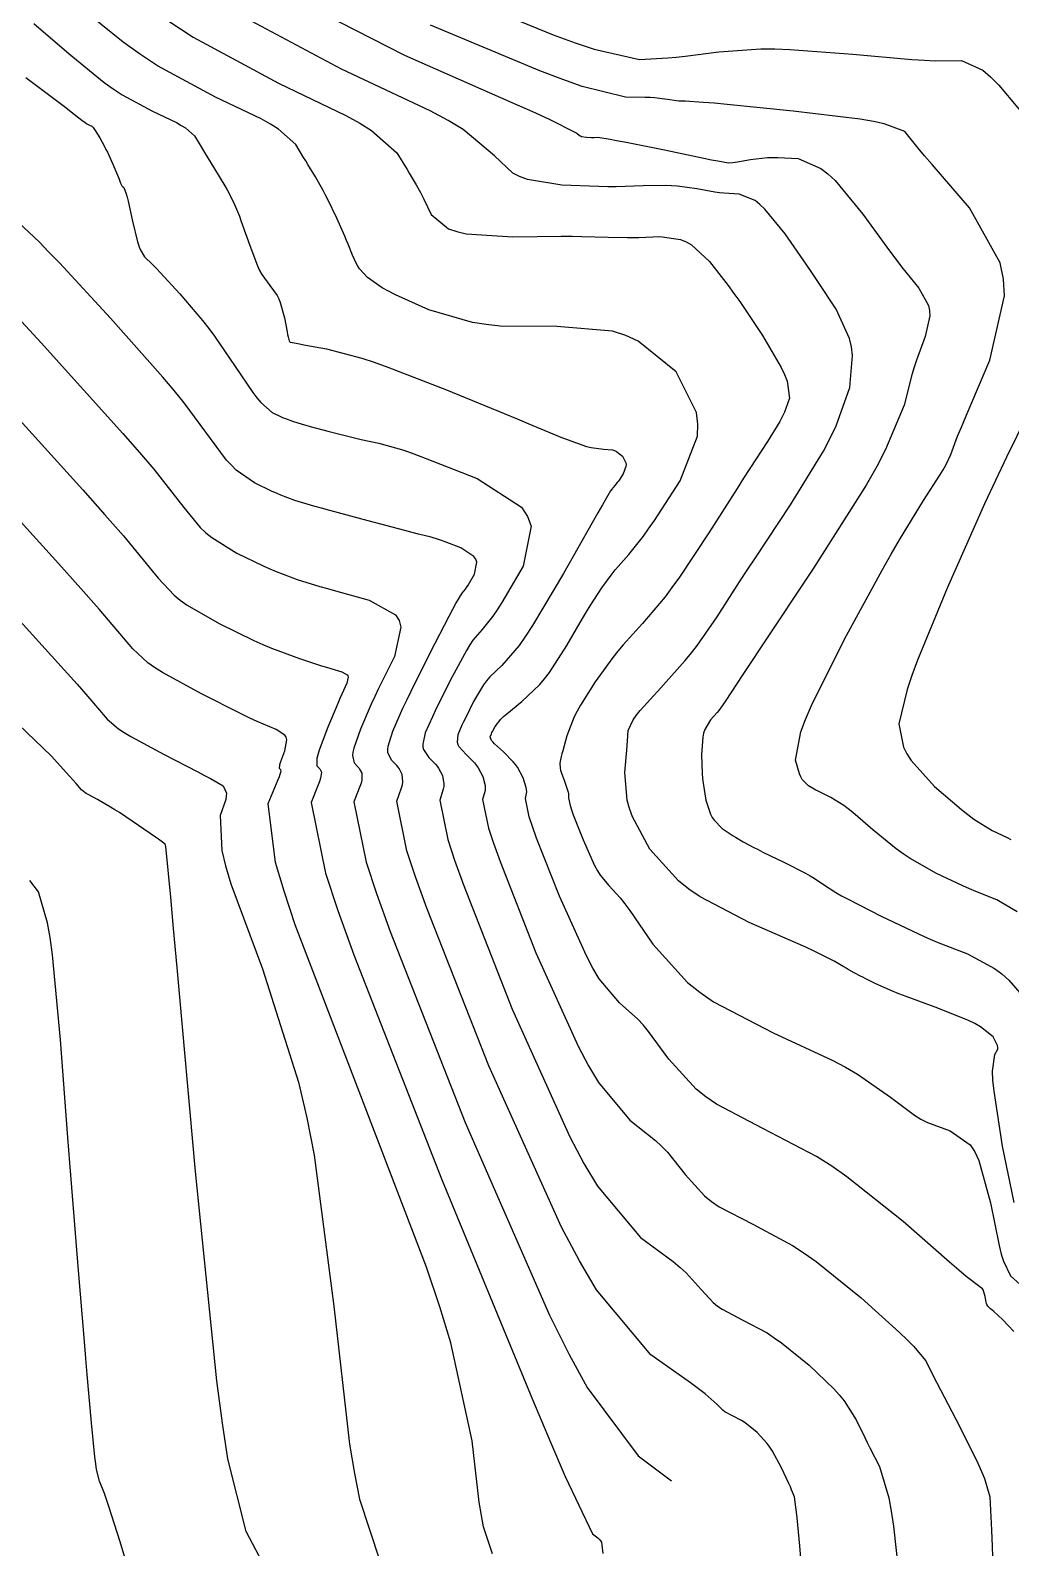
# Model space of a CAD drawing. Header units: metres. Extents: x 837475 to 838479, y 1189012 to 1191015.
# Drawn here: x 837918.74 to 837948.67, y 1189037.68 to 1189084.03 of the extents above; entities that cross this region are included whole.
import ezdxf

# ---------------------------------------------------------------- set-up
doc = ezdxf.new("R2010")
doc.units = ezdxf.units.M
doc.header["$LTSCALE"] = 0.3
doc.layers.add('COTAS 10', color=1, linetype='Continuous')
doc.layers.add('COTAS INT', color=252, linetype='Continuous')

msp = doc.modelspace()

# ---------------------------------------------------------------- linework, layer by layer
at = {"layer": 'COTAS 10'}
for points, elevation in [([(837948.78, 1189048.23), (837948.42, 1189049.947), (837948.167, 1189051.628), (837948.133, 1189051.96), (837948.116, 1189052.234), (837948.186, 1189052.743), (837948.284, 1189052.907), (837948.284, 1189052.963), (837948.273, 1189053.024), (837948.138, 1189053.284), (837947.75, 1189053.596), (837947.58, 1189053.69), (837947.383, 1189053.787), (837946.446, 1189054.164), (837945.479, 1189054.52), (837945.262, 1189054.603), (837945.068, 1189054.68), (837944.554, 1189054.906), (837944.229, 1189055.068), (837944.154, 1189055.106), (837944.086, 1189055.141), (837943.896, 1189055.24), (837943.712, 1189055.342), (837943.648, 1189055.379), (837943.578, 1189055.42), (837943.279, 1189055.597), (837942.676, 1189055.9), (837942.416, 1189056.021), (837942.114, 1189056.156), (837940.686, 1189056.777), (837939.19, 1189057.561), (837938.846, 1189057.799), (837938.533, 1189058.047), (837937.655, 1189059.019), (837937.124, 1189060.006), (837937.029, 1189060.263), (837936.957, 1189060.513), (837936.888, 1189061.36), (837936.951, 1189062.046), (837936.964, 1189062.194), (837936.973, 1189062.325), (837936.989, 1189062.648), (837937.144, 1189062.973), (837937.241, 1189063.105), (837937.362, 1189063.256), (837937.994, 1189063.95), (837938.736, 1189064.778), (837938.925, 1189065.012), (837939.108, 1189065.248), (837939.713, 1189066.119), (837940.396, 1189067.182), (837940.629, 1189067.539), (837940.881, 1189067.923), (837941.949, 1189069.538), (837942.953, 1189071.177), (837943.164, 1189071.577), (837943.347, 1189071.954), (837943.766, 1189073.119), (837943.843, 1189074.102), (837943.809, 1189074.363), (837943.752, 1189074.62), (837943.346, 1189075.51), (837942.766, 1189076.387), (837942.599, 1189076.635), (837942.428, 1189076.885), (837941.788, 1189077.811), (837941.171, 1189078.57), (837941.015, 1189078.716), (837940.866, 1189078.833), (837940.382, 1189079.025), (837939.916, 1189079.055), (837939.779, 1189079.071), (837939.637, 1189079.09), (837939.093, 1189079.188), (837938.494, 1189079.274), (837938.318, 1189079.286), (837938.137, 1189079.293), (837937.446, 1189079.278), (837936.629, 1189079.253), (837936.368, 1189079.253), (837936.092, 1189079.257), (837934.971, 1189079.298), (837933.914, 1189079.476), (837933.679, 1189079.565), (837933.468, 1189079.672), (837932.914, 1189080.203), (837931.958, 1189081.001), (837931.494, 1189081.276), (837930.944, 1189081.574), (837928.237, 1189082.844), (837924.874, 1189084.638)], 1690), ([(837942.362, 1189036.209), (837942.233, 1189037.742), (837942.153, 1189038.596), (837942.135, 1189038.77), (837942.117, 1189038.918), (837942.068, 1189039.229), (837941.984, 1189039.449), (837941.945, 1189039.539), (837941.899, 1189039.642), (837941.679, 1189040.121), (837941.404, 1189040.628), (837941.323, 1189040.749), (837941.241, 1189040.863), (837940.93, 1189041.202), (837940.618, 1189041.454), (837940.536, 1189041.512), (837940.456, 1189041.564), (837940.181, 1189041.711), (837939.949, 1189041.832), (837939.896, 1189041.869), (837939.848, 1189041.907), (837939.712, 1189042.056), (837939.339, 1189042.385), (837939.14, 1189042.537), (837938.9, 1189042.715), (837937.688, 1189043.576), (837936.028, 1189045.557), (837935.505, 1189046.441), (837934.954, 1189047.471), (837932.735, 1189052.399), (837930.845, 1189057.216), (837930.502, 1189058.175), (837930.237, 1189058.971), (837929.928, 1189060.49), (837930.075, 1189060.895), (837930.097, 1189060.987), (837930.111, 1189061.071), (837930.093, 1189061.304), (837929.998, 1189061.478), (837929.964, 1189061.526), (837929.927, 1189061.572), (837929.762, 1189061.736), (837929.655, 1189061.97), (837929.653, 1189062.061), (837929.664, 1189062.164), (837929.805, 1189062.627), (837930.116, 1189063.324), (837930.234, 1189063.574), (837930.367, 1189063.848), (837930.96, 1189065.041), (837931.523, 1189066.139), (837931.637, 1189066.353), (837931.732, 1189066.528), (837931.921, 1189066.836), (837932.022, 1189066.957), (837932.06, 1189067.014), (837932.104, 1189067.083), (837932.3, 1189067.416), (837932.374, 1189067.783), (837932.34, 1189067.873), (837932.283, 1189067.958), (837931.878, 1189068.22), (837931.4, 1189068.41), (837931.295, 1189068.448), (837931.203, 1189068.481), (837930.973, 1189068.548), (837930.586, 1189068.641), (837930.396, 1189068.69), (837930.169, 1189068.749), (837929.049, 1189069.046), (837927.88, 1189069.363), (837927.623, 1189069.435), (837927.395, 1189069.499), (837926.812, 1189069.673), (837926.384, 1189069.833), (837926.253, 1189069.889), (837926.117, 1189069.949), (837925.583, 1189070.209), (837925.026, 1189070.601), (837924.876, 1189070.745), (837924.728, 1189070.904), (837923.434, 1189072.655), (837923.126, 1189073.03), (837922.778, 1189073.442), (837921.185, 1189075.237), (837919.623, 1189076.925), (837919.295, 1189077.269), (837919.013, 1189077.56), (837918.372, 1189078.164)], 1680), ([(837925.816, 1189037.252), (837925.328, 1189038.17), (837924.77, 1189040.394), (837924.604, 1189041.484), (837924.433, 1189042.779), (837923.777, 1189049.171), (837923.22, 1189055.399), (837923.112, 1189056.592), (837923.024, 1189057.553), (837922.874, 1189059.104), (837922.86, 1189059.142), (837922.858, 1189059.15), (837922.856, 1189059.157), (837922.855, 1189059.173), (837922.733, 1189059.266), (837922.654, 1189059.322), (837922.556, 1189059.39), (837922.04, 1189059.746), (837921.457, 1189060.135), (837921.316, 1189060.224), (837921.185, 1189060.305), (837920.784, 1189060.532), (837920.502, 1189060.685), (837920.445, 1189060.719), (837920.397, 1189060.749), (837920.301, 1189060.83), (837920.136, 1189061.025), (837920.045, 1189061.127), (837919.934, 1189061.251), (837919.371, 1189061.872), (837917.879, 1189063.309)], 1670)]:
    msp.add_lwpolyline(points, dxfattribs=dict(at, elevation=elevation))
at = {"layer": 'COTAS INT'}
for points, elevation in [([(837948.767, 1189044.282), (837948.423, 1189044.653), (837948.158, 1189044.891), (837948.105, 1189044.939), (837948.062, 1189044.978), (837947.977, 1189045.054), (837947.948, 1189045.114), (837947.939, 1189045.144), (837947.93, 1189045.179), (837947.895, 1189045.353), (837947.848, 1189045.527), (837947.831, 1189045.562), (837947.812, 1189045.592), (837947.73, 1189045.649), (837947.315, 1189045.966), (837947.086, 1189046.159), (837946.808, 1189046.398), (837945.39, 1189047.64), (837943.675, 1189049.012), (837943.209, 1189049.333), (837942.747, 1189049.629), (837941.11, 1189050.483), (837939.689, 1189051.227), (837939.363, 1189051.452), (837939.066, 1189051.685), (837938.237, 1189052.599), (837937.617, 1189053.453), (837937.451, 1189053.649), (837937.289, 1189053.827), (837936.724, 1189054.323), (837936.111, 1189055.054), (837935.918, 1189055.38), (837935.715, 1189055.76), (837934.896, 1189057.58), (837934.198, 1189059.357), (837934.072, 1189059.711), (837933.974, 1189060.005), (837933.86, 1189060.566), (837933.894, 1189060.766), (837933.889, 1189060.832), (837933.878, 1189060.903), (837933.787, 1189061.199), (837933.614, 1189061.519), (837933.551, 1189061.605), (837933.482, 1189061.691), (837933.181, 1189061.991), (837932.91, 1189062.241), (837932.861, 1189062.295), (837932.823, 1189062.342), (837932.779, 1189062.455), (837932.819, 1189062.545), (837932.834, 1189062.578), (837932.851, 1189062.613), (837932.928, 1189062.767), (837933.107, 1189062.99), (837933.189, 1189063.069), (837933.284, 1189063.155), (837933.745, 1189063.528), (837934.291, 1189064.046), (837934.44, 1189064.224), (837934.588, 1189064.417), (837935.116, 1189065.239), (837935.597, 1189066.069), (837935.716, 1189066.266), (837935.829, 1189066.45), (837936.185, 1189066.999), (837936.504, 1189067.434), (837936.593, 1189067.547), (837936.683, 1189067.656), (837937.013, 1189068.023), (837937.456, 1189068.577), (837937.617, 1189068.804), (837937.795, 1189069.063), (837938.579, 1189070.267), (837939.105, 1189071.638), (837939.12, 1189072.003), (837939.079, 1189072.361), (837938.459, 1189073.601), (837937.3, 1189074.542), (837936.919, 1189074.712), (837936.511, 1189074.843), (837934.818, 1189074.989), (837933.085, 1189074.999), (837932.651, 1189075.045), (837932.237, 1189075.108), (837930.908, 1189075.492), (837929.891, 1189075.95), (837929.673, 1189076.061), (837929.483, 1189076.165), (837929.029, 1189076.482), (837928.793, 1189076.751), (837928.741, 1189076.825), (837928.694, 1189076.899), (837928.57, 1189077.164), (837928.444, 1189077.497), (837928.396, 1189077.614), (837928.341, 1189077.741), (837928.096, 1189078.29), (837927.823, 1189078.86), (837927.752, 1189079.001), (837927.682, 1189079.135), (837927.443, 1189079.556), (837927.212, 1189079.935), (837927.146, 1189080.042), (837927.081, 1189080.15), (837926.84, 1189080.546), (837926.316, 1189081.011), (837926.072, 1189081.163), (837925.784, 1189081.324), (837924.39, 1189081.989), (837922.624, 1189082.945), (837922.104, 1189083.29), (837921.57, 1189083.67), (837919.525, 1189085.332)], 1686), ([(837926.197, 1189085.308), (837930.16, 1189083.272), (837933.443, 1189081.831), (837934.074, 1189081.548), (837934.584, 1189081.316), (837935.426, 1189080.896), (837935.504, 1189080.82), (837935.534, 1189080.805), (837935.567, 1189080.793), (837935.717, 1189080.768), (837935.876, 1189080.762), (837935.915, 1189080.761), (837935.952, 1189080.761), (837936.068, 1189080.765), (837936.441, 1189080.709), (837936.64, 1189080.672), (837936.881, 1189080.625), (837938.097, 1189080.377), (837939.303, 1189080.128), (837939.537, 1189080.08), (837939.728, 1189080.041), (837940.058, 1189079.98), (837940.19, 1189079.996), (837940.257, 1189080.007), (837940.336, 1189080.02), (837940.732, 1189080.089), (837941.246, 1189080.146), (837941.4, 1189080.151), (837941.56, 1189080.152), (837942.179, 1189080.115), (837942.881, 1189079.815), (837943.092, 1189079.648), (837943.311, 1189079.446), (837944.163, 1189078.416), (837944.972, 1189077.3), (837945.164, 1189077.044), (837945.342, 1189076.811), (837945.87, 1189076.159), (837946.166, 1189075.627), (837946.198, 1189075.469), (837946.208, 1189075.307), (837946.067, 1189074.681), (837945.795, 1189073.961), (837945.724, 1189073.739), (837945.654, 1189073.507), (837945.418, 1189072.587), (837944.856, 1189071.224), (837944.582, 1189070.712), (837944.256, 1189070.142), (837942.649, 1189067.6), (837941.056, 1189065.202), (837940.739, 1189064.724), (837940.476, 1189064.326), (837939.973, 1189063.56), (837939.808, 1189063.322), (837939.758, 1189063.258), (837939.706, 1189063.194), (837939.504, 1189062.968), (837939.331, 1189062.672), (837939.298, 1189062.563), (837939.271, 1189062.443), (837939.228, 1189061.915), (837939.249, 1189061.334), (837939.262, 1189061.181), (837939.279, 1189061.031), (837939.367, 1189060.52), (837939.511, 1189060.089), (837939.562, 1189059.99), (837939.618, 1189059.9), (837939.865, 1189059.65), (837940.133, 1189059.47), (837940.203, 1189059.425), (837940.271, 1189059.382), (837940.504, 1189059.243), (837940.831, 1189059.069), (837940.959, 1189059.004), (837941.104, 1189058.932), (837941.762, 1189058.609), (837942.41, 1189058.281), (837942.549, 1189058.205), (837942.669, 1189058.136), (837942.956, 1189057.938), (837943.33, 1189057.696), (837943.505, 1189057.598), (837943.711, 1189057.487), (837944.716, 1189056.974), (837945.854, 1189056.432), (837946.145, 1189056.302), (837946.425, 1189056.181), (837947.35, 1189055.818), (837948.179, 1189055.378), (837948.399, 1189055.209), (837948.615, 1189055.019), (837949.361, 1189054.162)], 1692), ([(837931.54, 1189085.202), (837934.7, 1189083.899), (837935.372, 1189083.651), (837935.957, 1189083.453), (837937.34, 1189083.146), (837938.204, 1189083.189), (837938.462, 1189083.212), (837938.729, 1189083.239), (837939.757, 1189083.374), (837941.043, 1189083.464), (837941.472, 1189083.463), (837941.931, 1189083.45), (837943.852, 1189083.308), (837945.654, 1189083.145), (837946.04, 1189083.119), (837946.375, 1189083.102), (837947.176, 1189083.109), (837947.819, 1189082.819), (837948.055, 1189082.614), (837948.316, 1189082.356), (837949.47, 1189080.973)], 1696), ([(837918.842, 1189084.24), (837919.918, 1189083.312), (837920.989, 1189082.441), (837921.269, 1189082.242), (837921.541, 1189082.062), (837922.466, 1189081.561), (837923.197, 1189081.213), (837923.347, 1189081.128), (837923.475, 1189081.049), (837923.749, 1189080.805), (837923.922, 1189080.522), (837923.985, 1189080.419), (837924.055, 1189080.304), (837924.364, 1189079.797), (837924.673, 1189079.278), (837924.743, 1189079.156), (837924.805, 1189079.043), (837924.975, 1189078.711), (837925.121, 1189078.354), (837925.169, 1189078.225), (837925.22, 1189078.083), (837925.434, 1189077.459), (837925.672, 1189076.84), (837925.739, 1189076.7), (837925.807, 1189076.575), (837926.054, 1189076.236), (837926.273, 1189075.934), (837926.323, 1189075.831), (837926.369, 1189075.72), (837926.495, 1189075.249), (837926.575, 1189074.822), (837926.592, 1189074.739), (837926.606, 1189074.67), (837926.639, 1189074.545), (837926.653, 1189074.523), (837926.659, 1189074.515), (837926.667, 1189074.507), (837926.669, 1189074.507), (837926.671, 1189074.506), (837926.674, 1189074.505), (837926.675, 1189074.505), (837926.676, 1189074.504), (837926.682, 1189074.503), (837926.854, 1189074.471), (837926.96, 1189074.452), (837927.092, 1189074.428), (837927.778, 1189074.304), (837928.857, 1189074.018), (837929.237, 1189073.892), (837929.651, 1189073.746), (837931.44, 1189073.051), (837933.204, 1189072.326), (837933.602, 1189072.162), (837933.962, 1189072.013), (837934.938, 1189071.607), (837935.577, 1189071.366), (837935.724, 1189071.322), (837935.859, 1189071.287), (837936.24, 1189071.242), (837936.51, 1189071.219), (837936.575, 1189071.198), (837936.636, 1189071.171), (837936.821, 1189071.02), (837936.92, 1189070.822), (837936.927, 1189070.765), (837936.924, 1189070.707), (837936.84, 1189070.488), (837936.715, 1189070.296), (837936.687, 1189070.254), (837936.661, 1189070.218), (837936.59, 1189070.13), (837936.538, 1189070.071), (837936.523, 1189070.054), (837936.509, 1189070.036), (837936.458, 1189069.966), (837936.206, 1189069.535), (837936.065, 1189069.288), (837935.893, 1189068.987), (837935.015, 1189067.442), (837934.07, 1189065.852), (837933.856, 1189065.523), (837933.663, 1189065.243), (837933.137, 1189064.63), (837932.767, 1189064.28), (837932.671, 1189064.164), (837932.579, 1189064.04), (837932.272, 1189063.525), (837932.023, 1189063.025), (837931.968, 1189062.91), (837931.918, 1189062.805), (837931.788, 1189062.513), (837931.77, 1189062.283), (837931.792, 1189062.217), (837931.825, 1189062.151), (837932.041, 1189061.906), (837932.297, 1189061.651), (837932.356, 1189061.579), (837932.409, 1189061.505), (837932.555, 1189061.234), (837932.622, 1189060.959), (837932.625, 1189060.884), (837932.621, 1189060.809), (837932.549, 1189060.541), (837932.728, 1189059.66), (837932.882, 1189059.199), (837933.081, 1189058.644), (837934.176, 1189055.853), (837935.461, 1189052.997), (837935.78, 1189052.401), (837936.083, 1189051.889), (837937.046, 1189050.741), (837937.826, 1189050.123), (837938.014, 1189049.945), (837938.191, 1189049.764), (837938.729, 1189049.085), (837939.326, 1189048.426), (837939.54, 1189048.257), (837939.775, 1189048.095), (837940.8, 1189047.559), (837942.015, 1189046.913), (837942.369, 1189046.681), (837942.732, 1189046.426), (837944.108, 1189045.313), (837945.279, 1189044.249), (837945.512, 1189044.025), (837945.706, 1189043.832), (837946.078, 1189043.388), (837946.306, 1189042.933), (837946.41, 1189042.733), (837946.53, 1189042.5), (837947.111, 1189041.392), (837947.674, 1189040.259), (837947.785, 1189040.01), (837947.875, 1189039.79), (837948.036, 1189039.23), (837948.084, 1189038.217), (837948.104, 1189037.712), (837948.126, 1189037.109)], 1684), ([(837922.939, 1189084.337), (837923.708, 1189083.828), (837926.313, 1189082.417), (837928.372, 1189081.435), (837928.796, 1189081.197), (837929.157, 1189080.974), (837929.93, 1189080.286), (837930.24, 1189079.777), (837930.308, 1189079.666), (837930.368, 1189079.567), (837930.521, 1189079.316), (837930.653, 1189079.074), (837930.699, 1189078.981), (837930.751, 1189078.876), (837930.973, 1189078.402), (837931.508, 1189077.966), (837931.757, 1189077.884), (837932.049, 1189077.82), (837933.467, 1189077.729), (837934.949, 1189077.74), (837935.282, 1189077.74), (837935.58, 1189077.738), (837936.379, 1189077.717), (837936.973, 1189077.702), (837937.143, 1189077.703), (837937.315, 1189077.706), (837937.959, 1189077.735), (837938.593, 1189077.644), (837938.76, 1189077.572), (837938.923, 1189077.478), (837939.478, 1189076.97), (837940.048, 1189076.233), (837940.22, 1189075.996), (837940.398, 1189075.744), (837941.092, 1189074.713), (837941.666, 1189073.734), (837941.768, 1189073.515), (837941.845, 1189073.319), (837941.92, 1189072.798), (837941.765, 1189072.368), (837941.698, 1189072.229), (837941.62, 1189072.081), (837941.249, 1189071.476), (837940.706, 1189070.645), (837940.519, 1189070.355), (837940.317, 1189070.038), (837939.453, 1189068.679), (837938.555, 1189067.325), (837938.331, 1189067.012), (837938.118, 1189066.726), (837937.435, 1189065.916), (837936.84, 1189065.257), (837936.681, 1189065.066), (837936.525, 1189064.871), (837935.983, 1189064.135), (837935.532, 1189063.418), (837935.433, 1189063.236), (837935.344, 1189063.059), (837935.119, 1189062.48), (837934.994, 1189062.027), (837934.968, 1189061.93), (837934.947, 1189061.846), (837934.904, 1189061.648), (837934.916, 1189061.491), (837934.929, 1189061.434), (837934.947, 1189061.371), (837935.047, 1189061.091), (837935.144, 1189060.821), (837935.16, 1189060.763), (837935.171, 1189060.712), (837935.171, 1189060.591), (837935.219, 1189060.35), (837935.262, 1189060.223), (837935.316, 1189060.071), (837935.616, 1189059.306), (837935.968, 1189058.524), (837936.056, 1189058.36), (837936.139, 1189058.22), (837936.403, 1189057.905), (837936.752, 1189057.531), (837936.888, 1189057.353), (837937.043, 1189057.142), (837937.745, 1189056.114), (837938.805, 1189054.945), (837939.185, 1189054.646), (837939.602, 1189054.358), (837941.419, 1189053.408), (837943.223, 1189052.571), (837943.631, 1189052.355), (837943.999, 1189052.146), (837945, 1189051.445), (837945.733, 1189050.888), (837945.932, 1189050.768), (837946.13, 1189050.664), (837946.83, 1189050.416), (837947.438, 1189049.989), (837947.578, 1189049.771), (837947.705, 1189049.511), (837948.06, 1189048.215), (837948.319, 1189046.913), (837948.386, 1189046.65), (837948.45, 1189046.429), (837948.665, 1189045.982), (837948.965, 1189045.718)], 1688), ([(837948.876, 1189057.105), (837948.254, 1189057.472), (837947.607, 1189057.726), (837947.412, 1189057.811), (837947.208, 1189057.901), (837946.413, 1189058.28), (837945.601, 1189058.738), (837945.388, 1189058.879), (837945.179, 1189059.026), (837944.468, 1189059.605), (837943.857, 1189060.134), (837943.712, 1189060.248), (837943.577, 1189060.349), (837943.18, 1189060.598), (837942.875, 1189060.75), (837942.799, 1189060.789), (837942.726, 1189060.826), (837942.496, 1189060.952), (837942.309, 1189061.145), (837942.264, 1189061.224), (837942.223, 1189061.315), (837942.098, 1189061.738), (837942.264, 1189062.608), (837942.406, 1189062.981), (837942.59, 1189063.41), (837943.6, 1189065.437), (837944.75, 1189067.546), (837945.022, 1189068.027), (837945.274, 1189068.464), (837946.014, 1189069.669), (837946.511, 1189070.441), (837946.61, 1189070.604), (837946.691, 1189070.746), (837946.845, 1189071.075), (837947.054, 1189071.63), (837947.17, 1189071.914), (837947.312, 1189072.254), (837948.038, 1189073.952), (837948.485, 1189075.923), (837948.451, 1189076.435), (837948.35, 1189076.933), (837947.417, 1189078.61), (837946.276, 1189079.929), (837946.043, 1189080.202), (837945.847, 1189080.434), (837945.44, 1189080.937), (837944.814, 1189081.18), (837944.48, 1189081.249), (837944.076, 1189081.317), (837942.036, 1189081.567), (837940.012, 1189081.767), (837939.617, 1189081.804), (837939.295, 1189081.832), (837938.73, 1189081.868), (837938.59, 1189081.866), (837938.535, 1189081.871), (837938.472, 1189081.878), (837938.19, 1189081.924), (837937.794, 1189081.971), (837937.66, 1189081.979), (837937.516, 1189081.985), (837936.911, 1189081.988), (837935.589, 1189082.319), (837934.994, 1189082.531), (837934.299, 1189082.796), (837930.961, 1189084.189)], 1694), ([(837918.599, 1189082.591), (837919.615, 1189081.828), (837919.818, 1189081.674), (837919.986, 1189081.546), (837920.311, 1189081.292), (837920.408, 1189081.213), (837920.434, 1189081.195), (837920.458, 1189081.178), (837920.542, 1189081.133), (837920.609, 1189081.101), (837920.622, 1189081.093), (837920.634, 1189081.086), (837920.659, 1189081.064), (837920.696, 1189081.003), (837920.715, 1189080.972), (837920.854, 1189080.745), (837921.001, 1189080.481), (837921.044, 1189080.396), (837921.088, 1189080.306), (837921.254, 1189079.941), (837921.396, 1189079.609), (837921.424, 1189079.541), (837921.447, 1189079.484), (837921.493, 1189079.361), (837921.516, 1189079.306), (837921.526, 1189079.292), (837921.537, 1189079.277), (837921.587, 1189079.227), (837921.665, 1189079.04), (837921.693, 1189078.939), (837921.724, 1189078.817), (837921.859, 1189078.2), (837922.007, 1189077.573), (837922.047, 1189077.445), (837922.086, 1189077.336), (837922.223, 1189077.109), (837922.47, 1189076.877), (837922.578, 1189076.765), (837922.704, 1189076.633), (837923.305, 1189075.984), (837923.998, 1189075.167), (837924.182, 1189074.929), (837924.363, 1189074.685), (837924.988, 1189073.764), (837925.53, 1189072.968), (837925.657, 1189072.803), (837925.776, 1189072.663), (837926.124, 1189072.359), (837926.392, 1189072.228), (837926.46, 1189072.198), (837926.526, 1189072.17), (837926.741, 1189072.089), (837927.034, 1189072.002), (837927.149, 1189071.97), (837927.278, 1189071.934), (837927.865, 1189071.774), (837928.511, 1189071.61), (837928.678, 1189071.571), (837928.839, 1189071.534), (837929.375, 1189071.426), (837930.142, 1189071.204), (837930.448, 1189071.096), (837930.794, 1189070.968), (837932.386, 1189070.338), (837933.73, 1189069.464), (837933.922, 1189069.183), (837934.035, 1189068.884), (837933.79, 1189067.661), (837933.136, 1189066.554), (837932.991, 1189066.327), (837932.863, 1189066.135), (837932.529, 1189065.733), (837932.249, 1189065.404), (837932.154, 1189065.259), (837932.051, 1189065.09), (837931.616, 1189064.283), (837931.195, 1189063.436), (837931.101, 1189063.242), (837931.017, 1189063.065), (837930.796, 1189062.57), (837930.717, 1189062.223), (837930.723, 1189062.139), (837930.74, 1189062.061), (837930.902, 1189061.821), (837931.112, 1189061.612), (837931.16, 1189061.552), (837931.204, 1189061.492), (837931.324, 1189061.269), (837931.367, 1189061.015), (837931.361, 1189060.935), (837931.348, 1189060.852), (837931.239, 1189060.516), (837931.482, 1189059.315), (837931.692, 1189058.687), (837931.963, 1189057.93), (837933.455, 1189054.126), (837935.207, 1189050.234), (837935.642, 1189049.421), (837936.056, 1189048.723), (837937.367, 1189047.158), (837938.363, 1189046.419), (837938.577, 1189046.241), (837938.765, 1189046.075), (837939.22, 1189045.57), (837939.587, 1189045.166), (837939.718, 1189045.063), (837939.862, 1189044.963), (837940.491, 1189044.635), (837941.235, 1189044.239), (837941.453, 1189044.096), (837941.675, 1189043.94), (837942.519, 1189043.258), (837943.272, 1189042.53), (837943.437, 1189042.346), (837943.584, 1189042.168), (837943.957, 1189041.587), (837944.219, 1189041.043), (837944.296, 1189040.89), (837944.374, 1189040.734), (837944.669, 1189040.162), (837944.956, 1189039.201), (837945.028, 1189038.8), (837945.098, 1189038.341), (837945.325, 1189036.2)], 1682), ([(837916.542, 1189077.218), (837919.064, 1189074.491), (837921.559, 1189071.717), (837922.071, 1189071.131), (837922.505, 1189070.624), (837923.426, 1189069.453), (837923.926, 1189068.84), (837924.094, 1189068.686), (837924.276, 1189068.538), (837925.042, 1189068.059), (837925.842, 1189067.67), (837926.045, 1189067.579), (837926.241, 1189067.496), (837926.883, 1189067.257), (837927.58, 1189067.043), (837927.81, 1189066.977), (837928.057, 1189066.906), (837929.082, 1189066.625), (837929.888, 1189066.177), (837929.997, 1189066.002), (837930.055, 1189065.804), (837929.852, 1189064.904), (837929.371, 1189063.928), (837929.255, 1189063.682), (837929.146, 1189063.446), (837928.814, 1189062.684), (837928.611, 1189062.104), (837928.584, 1189061.983), (837928.57, 1189061.88), (837928.623, 1189061.651), (837928.742, 1189061.533), (837928.769, 1189061.499), (837928.793, 1189061.465), (837928.861, 1189061.339), (837928.856, 1189061.127), (837928.834, 1189061.038), (837928.803, 1189060.937), (837928.618, 1189060.465), (837928.991, 1189058.626), (837929.312, 1189057.662), (837929.728, 1189056.502), (837932.015, 1189050.673), (837934.591, 1189044.783), (837935.189, 1189043.586), (837935.736, 1189042.575), (837937.297, 1189040.491), (837938.312, 1189039.723)], 1678), ([(837916.944, 1189073.745), (837920.34, 1189069.992), (837921.015, 1189069.232), (837921.576, 1189068.594), (837922.644, 1189067.297), (837923.124, 1189066.776), (837923.313, 1189066.627), (837923.526, 1189066.475), (837924.501, 1189065.909), (837925.566, 1189065.391), (837925.838, 1189065.27), (837926.098, 1189065.159), (837926.954, 1189064.84), (837927.632, 1189064.623), (837927.78, 1189064.577), (837927.912, 1189064.536), (837928.248, 1189064.437), (837928.41, 1189064.347), (837928.431, 1189064.312), (837928.443, 1189064.273), (837928.402, 1189064.093), (837928.249, 1189063.758), (837928.19, 1189063.622), (837928.123, 1189063.465), (837927.822, 1189062.742), (837927.558, 1189062.045), (837927.515, 1189061.905), (837927.485, 1189061.79), (837927.483, 1189061.566), (837927.556, 1189061.493), (837927.573, 1189061.472), (837927.588, 1189061.452), (837927.63, 1189061.374), (837927.6, 1189061.183), (837927.57, 1189061.09), (837927.53, 1189060.98), (837927.307, 1189060.44), (837927.745, 1189058.281), (837928.122, 1189057.15), (837928.61, 1189055.789), (837931.294, 1189048.946), (837934.074, 1189042.204), (837934.622, 1189040.905), (837935.073, 1189039.853), (837935.902, 1189038.105), (837936.068, 1189037.98), (837936.101, 1189037.951), (837936.129, 1189037.924), (837936.183, 1189037.846), (837936.223, 1189037.507)], 1676), ([(837949.814, 1189073.584), (837948.546, 1189070.993), (837948.208, 1189070.278), (837947.877, 1189069.564), (837946.731, 1189066.993), (837945.833, 1189064.797), (837945.658, 1189064.319), (837945.515, 1189063.898), (837945.262, 1189062.847), (837945.402, 1189062.139), (837945.506, 1189061.933), (837945.638, 1189061.724), (837946.351, 1189060.934), (837947.167, 1189060.23), (837947.364, 1189060.075), (837947.548, 1189059.938), (837948.11, 1189059.586), (837948.562, 1189059.371), (837948.678, 1189059.319)], 1696), ([(837932.851, 1189037.494), (837932.579, 1189038.32), (837932.51, 1189038.668), (837932.444, 1189039.069), (837932.228, 1189040.949), (837931.579, 1189043.936), (837931.24, 1189045.034), (837930.831, 1189046.25), (837928.778, 1189051.621), (837926.827, 1189056.704), (837926.483, 1189057.739), (837926.224, 1189058.611), (837925.997, 1189060.415), (837926.257, 1189061.023), (837926.306, 1189061.142), (837926.344, 1189061.239), (837926.399, 1189061.409), (837926.383, 1189061.438), (837926.371, 1189061.454), (837926.344, 1189061.481), (837926.35, 1189061.58), (837926.366, 1189061.633), (837926.387, 1189061.697), (837926.511, 1189062.019), (837926.568, 1189062.36), (837926.547, 1189062.436), (837926.51, 1189062.503), (837926.243, 1189062.677), (837925.667, 1189062.916), (837925.435, 1189063.024), (837925.171, 1189063.151), (837923.96, 1189063.759), (837922.776, 1189064.413), (837922.531, 1189064.568), (837922.322, 1189064.712), (837921.863, 1189065.141), (837920.842, 1189066.349), (837920.279, 1189066.983), (837919.593, 1189067.749), (837916.101, 1189071.599)], 1674), ([(837917.736, 1189066.736), (837919.764, 1189064.5), (837920.162, 1189064.055), (837920.489, 1189063.687), (837921.082, 1189062.986), (837921.428, 1189062.696), (837921.6, 1189062.586), (837921.805, 1189062.464), (837922.82, 1189061.915), (837923.846, 1189061.383), (837924.057, 1189061.271), (837924.237, 1189061.174), (837924.626, 1189060.949), (837924.724, 1189060.734), (837924.721, 1189060.644), (837924.705, 1189060.539), (837924.537, 1189060.049), (837924.581, 1189058.979), (837924.698, 1189058.508), (837924.861, 1189057.962), (837925.826, 1189055.362), (837926.927, 1189051.902), (837927.176, 1189050.813), (837927.399, 1189049.668), (837928.003, 1189045.06), (837928.486, 1189040.845), (837928.635, 1189039.946), (837928.789, 1189039.164), (837929.4, 1189037.312)], 1672), ([(837921.894, 1189036.467), (837921.484, 1189037.859), (837921.136, 1189038.938), (837921.063, 1189039.156), (837920.999, 1189039.339), (837920.851, 1189039.708), (837920.761, 1189040.067), (837920.734, 1189040.244), (837920.707, 1189040.454), (837920.6, 1189041.493), (837920.472, 1189042.972), (837920.43, 1189043.46), (837920.386, 1189043.982), (837920.205, 1189046.151), (837920, 1189048.686), (837919.941, 1189049.439), (837919.881, 1189050.214), (837919.655, 1189053.196), (837919.411, 1189055.791), (837919.339, 1189056.321), (837919.265, 1189056.77), (837918.983, 1189057.713), (837918.716, 1189058.065)], 1668)]:
    msp.add_lwpolyline(points, dxfattribs=dict(at, elevation=elevation))

doc.saveas('drawing.dxf')
